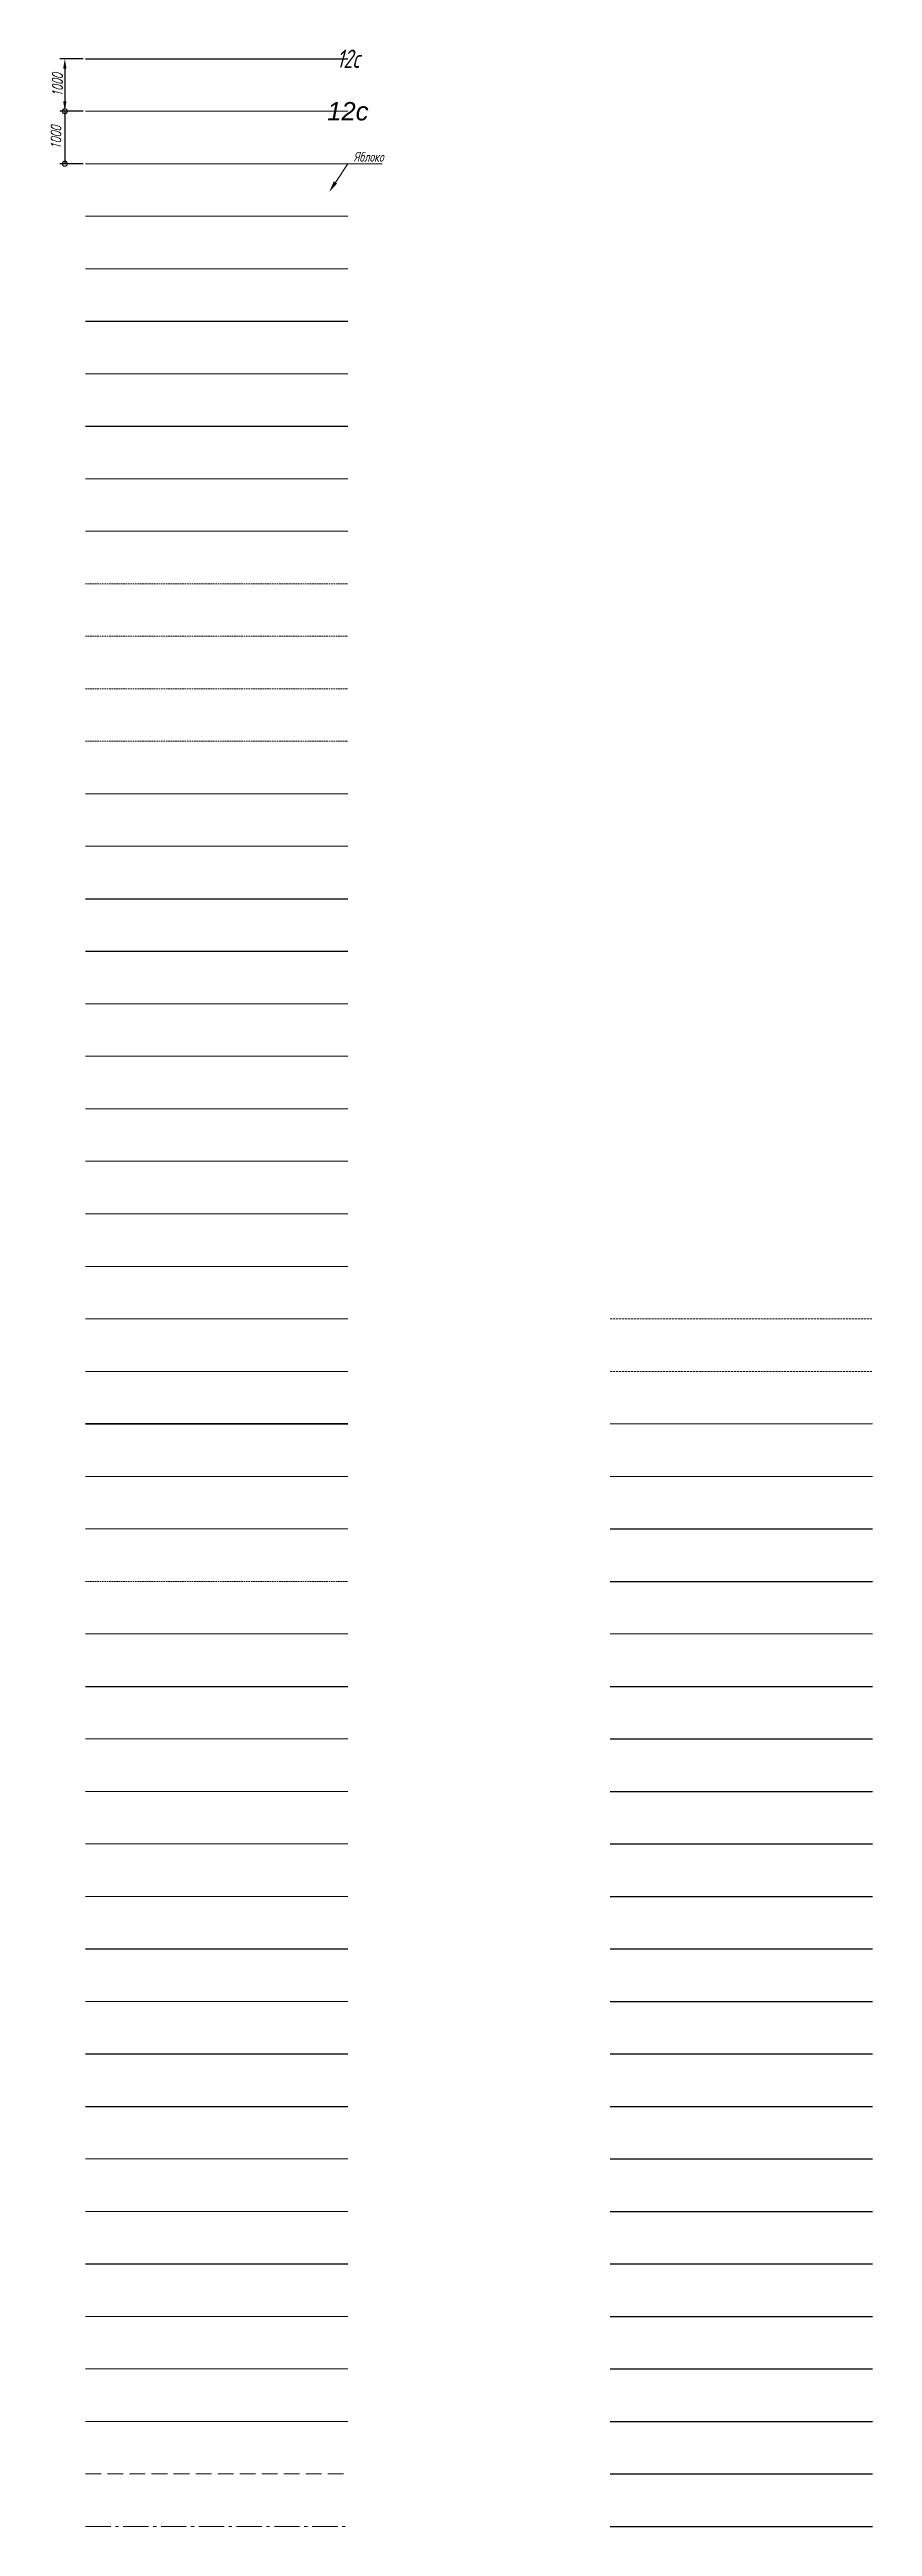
# Model space of a CAD drawing. Header units: millimetres. Extents: x -686 to 15000, y 0 to 47175.
import ezdxf
from ezdxf import colors
from ezdxf.entities.mleader import LeaderData, LeaderLine
from ezdxf.enums import TextEntityAlignment as Align
from ezdxf.math import Vec2, Vec3

# ---------------------------------------------------------------- set-up
doc = ezdxf.new("R2010")
doc.units = ezdxf.units.MM
for name, pattern in [('DASHED', [0.75, 0.5, -0.25]), ('GOST2.303 4', [7, 5, -2, 0]), ('GOST2.303 6', [12, 8, -1.5, 1, -1.5])]:
    doc.linetypes.add(name, pattern=pattern)
for name, color, linetype in [('Адаптер алюминиевый', 3, 'Continuous'), ('Адаптер ПВХ', 174, 'Continuous'), ('Геодезия', 60, 'Continuous'), ('Железо', 204, 'Continuous'), ('Закладные', 251, 'Continuous'), ('Крышки ригельные', 30, 'Continuous'), ('Крышки стоечные', 2, 'Continuous'), ('Крышки стоечные угловые', 52, 'Continuous'), ('Профили', 60, 'Continuous'), ('Рамки', 7, 'Continuous'), ('Ригели', 73, 'Continuous'), ('Стены', 4, 'Continuous'), ('Стойки прямые', 17, 'Continuous'), ('Стойки угловые', 28, 'Continuous'), ('Сухари', 134, 'Continuous'), ('Термомост ригелей', 174, 'Continuous'), ('Термомост стойки прямой', 174, 'Continuous'), ('Термомост стойки угловой', 174, 'Continuous'), ('Уплотнители прижимные', 55, 'Continuous'), ('Уплотнители ригельные', 53, 'Continuous'), ('Уплотнители стоечные', 45, 'Continuous'), ('Уплотнители стоечные угловые', 24, 'Continuous'), ('Черно-белый', 7, 'Continuous')]:
    doc.layers.add(name, color=color, linetype=linetype)
doc.layers.add('Вентиляционные решетки', color=2, linetype='Continuous', lineweight=0, transparency=0.5)
for name, color, linetype, lineweight in [('Витражи', 140, 'Continuous', 9), ('Водосток', 5, 'Continuous', 5), ('Двери', 22, 'Continuous', 0), ('Детали', 40, 'Continuous', 20), ('Кассеты', 20, 'Continuous', 15), ('Керамогранит', 251, 'Continuous', 15), ('Контур КЖ', 4, 'DASHED', 5), ('Контур КМ', 1, 'DASHED', 5), ('Контур стен', 73, 'DASHED', 5), ('Контуры штриховки утеплителя', 150, 'Continuous', 13), ('Крепеж', 1, 'Continuous', 25), ('Ламели', 102, 'Continuous', 0), ('Металл', 102, 'Continuous', 30), ('Молниезащита', 50, 'GOST2.303 8', 30), ('Нащельники', 5, 'Continuous', 9), ('Обозначение ст-т', 5, 'Continuous', 9), ('Обозначения', 14, 'Continuous', 9), ('Обозначения узлов разрезов и сечений', 14, 'Continuous', 9), ('Окна', 195, 'Continuous', 0), ('Оси', 14, 'Continuous', 9), ('Основные', 4, 'Continuous', 35), ('Отметки', 14, 'Continuous', 13), ('Площади', 7, 'Continuous', 9), ('Подсистема', 33, 'DASHED', 0), ('Подсистема алюминиевая', 33, 'DASHED', 0), ('Подсистема оцинкованная', 33, 'DASHED', 0), ('Подшивка', 252, 'Continuous', 9), ('Размеры', 14, 'Continuous', 13), ('Размеры облицовки', 14, 'Continuous', 5), ('Размеры подсистемы', 1, 'Continuous', 5), ('Размеры утеплителя', 30, 'Continuous', 5), ('Стандартные элементы', 40, 'Continuous', 15), ('Существующие конструкции здания', 6, 'Continuous', 30), ('Текст', 2, 'Continuous', 15), ('Тонкая', 110, 'Continuous', 13), ('Штриховка', 44, 'Continuous', 9), ('Штриховка витражей', 85, 'Continuous', 0), ('Штриховка утеплителя', 150, 'Continuous', 0), ('Штриховые', 170, 'GOST2.303 4', 9), ('Штрихпунктрирные и осевые', 14, 'GOST2.303 6', 0)]:
    doc.layers.add(name, color=color, linetype=linetype, lineweight=lineweight)
for name, color, linetype, lineweight, plot in [('Вспомогательные для штриховки', 37, 'Continuous', 0, False), ('Кляммеры', 254, 'DASHED', 0, False), ('Невидимые', 250, 'Continuous', 13, False), ('Невидимые размеры', 250, 'Continuous', 13, False), ('Ограждения', 250, 'Continuous', 13, False)]:
    doc.layers.add(name, color=color, linetype=linetype, lineweight=lineweight, plot=plot)
doc.layers.add('Стеклопакеты', color=1, linetype='Continuous', transparency=0.75)
doc.styles.add('Основной стиль', font='romans.shx', dxfattribs={"width": 0.7, "oblique": 15})
doc.styles.add('Основной стиль (для надписей)', font='ariali.ttf')
doc.linetypes.add('GOST2.303 8', pattern='A,40,[2,GOST 2.303-68.shx,S=1,R=0,X=0,Y=0],-8', length=48)
doc.dimstyles.new('Основной стиль', dxfattribs={"dimscale": 4, "dimtxt": 2.5, "dimasz": 2.5, "dimexe": 1.25, "dimexo": 0.63, "dimtad": 1, "dimdec": 0, "dimtxsty": 'Основной стиль', "dimcen": 2.5, "dimclrd": 256, "dimclre": 256, "dimclrt": 3, "dimadec": 0, "dimazin": 0, "dimtfac": 1, "dimtdec": 0, "dimtmove": 0, "dimatfit": 3, "dimfxl": 1.25, "dimtfill": 1, "dimarcsym": 0})
doc.dimstyles.new('Основной стиль с точками', dxfattribs={"dimscale": 75, "dimtxt": 2.5, "dimasz": 2.5, "dimexe": 1.25, "dimexo": 0.63, "dimgap": 1, "dimtad": 1, "dimdec": 0, "dimtxsty": 'Основной стиль', "dimblk1": 'DOTSMALL', "dimblk2": 'DOTSMALL', "dimsah": 1, "dimcen": 2.5, "dimclrd": 256, "dimclre": 256, "dimclrt": 3, "dimadec": 0, "dimazin": 0, "dimtfac": 1, "dimtdec": 0, "dimtmove": 1, "dimatfit": 3, "dimfxl": 1.25, "dimtfill": 1, "dimarcsym": 0})

# ---------------------------------------------------------------- blocks, each defined once
blk = doc.blocks.new('*D3')
at = {"layer": 'Defpoints', "color": 0, "ltscale": 60, "transparency": 16777216}
for p in [(0, 47000), (-394, 46000), (0, 46000)]:
    blk.add_point(p, dxfattribs=at)
at = {"layer": 'Размеры', "lineweight": -2, "ltscale": 60, "transparency": 16777216}
for p, q in [((-47, 47000), (-488, 47000)), ((-394, 46812), (-394, 46188)), ((-47, 46000), (-488, 46000))]:
    blk.add_line(p, q, dxfattribs=at)
at = {"layer": 'Размеры', "ltscale": 60, "transparency": 16777216}
for points in [[(-426, 46812), (-363, 46812), (-394, 47000)], [(-426, 46188), (-363, 46188), (-394, 46000)]]:
    blk.add_solid(points, dxfattribs=at)
at = {"layer": 'Размеры', "color": 3, "ltscale": 60, "transparency": 16777216, "insert": (-535, 46500), "char_height": 187.5, "attachment_point": 5, "rotation": 90, "style": 'Основной стиль', "bg_fill": 3, "box_fill_scale": 1.1, "bg_fill_color": 256, "bg_fill_true_color": 13158600, "bg_fill_transparency": 0}
blk.add_mtext('1000', dxfattribs=at)
blk = doc.blocks.new('_DotSmall')
at = {"color": 0, "linetype": 'ByBlock', "const_width": 0.5}
blk.add_lwpolyline([(-0.0625, 0, 1), (0.0625, 0, 1)], format="xyb", close=True, dxfattribs=at)
blk = doc.blocks.new('*D7')
at = {"layer": 'Defpoints', "color": 0, "ltscale": 60, "transparency": 16777216}
for p in [(0, 46000), (-394, 45000), (0, 45000)]:
    blk.add_point(p, dxfattribs=at)
at = {"layer": 'Размеры', "lineweight": -2, "ltscale": 60, "transparency": 16777216}
for p, q in [((-47, 46000), (-488, 46000)), ((-394, 46000), (-394, 45000)), ((-47, 45000), (-488, 45000))]:
    blk.add_line(p, q, dxfattribs=at)
at = {"layer": 'Размеры', "lineweight": -2, "ltscale": 60, "transparency": 16777216, "xscale": 187.5, "yscale": 187.5, "zscale": 187.5}
for p, rotation in [((-394, 46000), 90), ((-394, 45000), 270)]:
    blk.add_blockref('_DotSmall', p, dxfattribs=dict(at, rotation=rotation))
at = {"layer": 'Размеры', "color": 3, "ltscale": 60, "transparency": 16777216, "insert": (-563, 45500), "char_height": 187.5, "attachment_point": 5, "rotation": 90, "style": 'Основной стиль', "bg_fill": 3, "box_fill_scale": 1.1, "bg_fill_color": 256, "bg_fill_true_color": 13158600, "bg_fill_transparency": 0}
blk.add_mtext('1000', dxfattribs=at)
blk = doc.blocks.new('Слои и стили для шаблона')
at = {"ltscale": 60}
blk.add_line((0, 47000), (5000, 47000), dxfattribs=at)
at = {"layer": 'Адаптер алюминиевый', "ltscale": 60}
blk.add_line((10000, 19000), (15000, 19000), dxfattribs=at)
at = {"layer": 'Адаптер ПВХ', "ltscale": 60}
blk.add_line((10000, 18000), (15000, 18000), dxfattribs=at)
at = {"layer": 'Вентиляционные решетки'}
blk.add_line((10000, 20000), (15000, 20000), dxfattribs=at)
at = {"layer": 'Витражи', "ltscale": 60}
blk.add_line((0, 45000), (5000, 45000), dxfattribs=at)
at = {"layer": 'Водосток', "ltscale": 60}
blk.add_line((0, 44000), (5000, 44000), dxfattribs=at)
at = {"layer": 'Вспомогательные для штриховки', "ltscale": 60}
blk.add_line((0, 43000), (5000, 43000), dxfattribs=at)
at = {"layer": 'Геодезия', "ltscale": 60}
blk.add_line((0, 42000), (5000, 42000), dxfattribs=at)
at = {"layer": 'Двери', "ltscale": 60}
blk.add_line((0, 41000), (5000, 41000), dxfattribs=at)
at = {"layer": 'Детали', "ltscale": 60}
blk.add_line((10000, 17000), (15000, 17000), dxfattribs=at)
at = {"layer": 'Железо', "ltscale": 60}
blk.add_line((0, 40000), (5000, 40000), dxfattribs=at)
at = {"layer": 'Закладные', "ltscale": 60}
blk.add_line((10000, 16000), (15000, 16000), dxfattribs=at)
at = {"layer": 'Кассеты', "ltscale": 100}
blk.add_line((0, 39000), (5000, 39000), dxfattribs=at)
at = {"layer": 'Керамогранит', "ltscale": 60}
blk.add_line((0, 38000), (5000, 38000), dxfattribs=at)
at = {"layer": 'Кляммеры', "ltscale": 60}
blk.add_line((0, 37000), (5000, 37000), dxfattribs=at)
at = {"layer": 'Контур КЖ', "ltscale": 60}
blk.add_line((0, 36000), (5000, 36000), dxfattribs=at)
at = {"layer": 'Контур КМ', "ltscale": 60}
blk.add_line((0, 35000), (5000, 35000), dxfattribs=at)
at = {"layer": 'Контур стен', "ltscale": 60}
blk.add_line((0, 34000), (5000, 34000), dxfattribs=at)
at = {"layer": 'Контуры штриховки утеплителя', "ltscale": 60}
blk.add_line((0, 33000), (5000, 33000), dxfattribs=at)
at = {"layer": 'Крепеж', "ltscale": 60}
blk.add_line((10000, 15000), (15000, 15000), dxfattribs=at)
at = {"layer": 'Крышки ригельные', "ltscale": 60}
blk.add_line((10000, 14000), (15000, 14000), dxfattribs=at)
at = {"layer": 'Крышки стоечные', "ltscale": 60}
blk.add_line((10000, 13000), (15000, 13000), dxfattribs=at)
at = {"layer": 'Крышки стоечные угловые', "ltscale": 60}
blk.add_line((10000, 12000), (15000, 12000), dxfattribs=at)
at = {"layer": 'Ламели', "ltscale": 60}
blk.add_line((0, 32000), (5000, 32000), dxfattribs=at)
at = {"layer": 'Металл', "ltscale": 60}
blk.add_line((0, 31000), (5000, 31000), dxfattribs=at)
at = {"layer": 'Молниезащита', "ltscale": 15}
blk.add_line((0, 30000), (5000, 30000), dxfattribs=at)
at = {"layer": 'Нащельники', "ltscale": 60}
blk.add_line((0, 29000), (5000, 29000), dxfattribs=at)
at = {"layer": 'Невидимые', "ltscale": 60}
blk.add_line((0, 28000), (5000, 28000), dxfattribs=at)
at = {"layer": 'Невидимые размеры', "ltscale": 60}
blk.add_line((0, 27000), (5000, 27000), dxfattribs=at)
at = {"layer": 'Обозначение ст-т', "ltscale": 60}
blk.add_line((0, 26000), (5000, 26000), dxfattribs=at)
at = {"layer": 'Обозначения', "ltscale": 60}
blk.add_line((0, 25000), (5000, 25000), dxfattribs=at)
at = {"layer": 'Обозначения узлов разрезов и сечений', "ltscale": 60}
blk.add_line((0, 24000), (5000, 24000), dxfattribs=at)
at = {"layer": 'Ограждения', "ltscale": 25}
blk.add_line((10000, 21000), (15000, 21000), dxfattribs=at)
at = {"layer": 'Окна', "ltscale": 60}
blk.add_line((0, 23000), (5000, 23000), dxfattribs=at)
at = {"layer": 'Оси', "ltscale": 60}
blk.add_line((0, 22000), (5000, 22000), dxfattribs=at)
at = {"layer": 'Основные', "ltscale": 60}
blk.add_line((0, 21000), (5000, 21000), dxfattribs=at)
at = {"layer": 'Отметки', "ltscale": 60}
blk.add_line((0, 20000), (5000, 20000), dxfattribs=at)
at = {"layer": 'Площади', "ltscale": 60}
blk.add_line((0, 19000), (5000, 19000), dxfattribs=at)
at = {"layer": 'Подсистема', "ltscale": 60}
blk.add_line((0, 18000), (5000, 18000), dxfattribs=at)
at = {"layer": 'Подсистема алюминиевая', "ltscale": 75}
blk.add_line((10000, 22000), (15000, 22000), dxfattribs=at)
at = {"layer": 'Подсистема оцинкованная', "ltscale": 75}
blk.add_line((10000, 23000), (15000, 23000), dxfattribs=at)
at = {"layer": 'Подшивка', "ltscale": 60}
blk.add_line((0, 17000), (5000, 17000), dxfattribs=at)
at = {"layer": 'Профили', "ltscale": 60}
blk.add_line((0, 16000), (5000, 16000), dxfattribs=at)
at = {"layer": 'Размеры', "ltscale": 60}
blk.add_line((0, 15000), (5000, 15000), dxfattribs=at)
at = {"layer": 'Размеры облицовки', "ltscale": 60}
blk.add_line((0, 14000), (5000, 14000), dxfattribs=at)
at = {"layer": 'Размеры подсистемы', "ltscale": 60}
blk.add_line((0, 13000), (5000, 13000), dxfattribs=at)
at = {"layer": 'Размеры утеплителя', "ltscale": 60}
blk.add_line((0, 12000), (5000, 12000), dxfattribs=at)
at = {"layer": 'Рамки', "ltscale": 60}
blk.add_line((0, 11000), (5000, 11000), dxfattribs=at)
at = {"layer": 'Ригели', "ltscale": 60}
blk.add_line((10000, 11000), (15000, 11000), dxfattribs=at)
at = {"layer": 'Стандартные элементы', "ltscale": 60}
blk.add_line((0, 10000), (5000, 10000), dxfattribs=at)
at = {"layer": 'Стеклопакеты', "ltscale": 60}
blk.add_line((10000, 10000), (15000, 10000), dxfattribs=at)
at = {"layer": 'Стены', "ltscale": 60}
blk.add_line((0, 9000), (5000, 9000), dxfattribs=at)
at = {"layer": 'Стойки прямые', "ltscale": 60}
blk.add_line((10000, 9000), (15000, 9000), dxfattribs=at)
at = {"layer": 'Стойки угловые', "ltscale": 60}
blk.add_line((10000, 8000), (15000, 8000), dxfattribs=at)
at = {"layer": 'Сухари', "ltscale": 60}
blk.add_line((10000, 7000), (15000, 7000), dxfattribs=at)
at = {"layer": 'Существующие конструкции здания', "ltscale": 60}
blk.add_line((0, 8000), (5000, 8000), dxfattribs=at)
at = {"layer": 'Текст', "ltscale": 60}
blk.add_line((0, 7000), (5000, 7000), dxfattribs=at)
at = {"layer": 'Термомост ригелей', "ltscale": 60}
blk.add_line((10000, 6000), (15000, 6000), dxfattribs=at)
at = {"layer": 'Термомост стойки прямой', "ltscale": 60}
blk.add_line((10000, 5000), (15000, 5000), dxfattribs=at)
at = {"layer": 'Термомост стойки угловой', "ltscale": 60}
blk.add_line((10000, 4000), (15000, 4000), dxfattribs=at)
at = {"layer": 'Тонкая', "ltscale": 60}
blk.add_line((0, 6000), (5000, 6000), dxfattribs=at)
at = {"layer": 'Уплотнители прижимные', "ltscale": 60}
blk.add_line((10000, 3000), (15000, 3000), dxfattribs=at)
at = {"layer": 'Уплотнители ригельные', "ltscale": 60}
blk.add_line((10000, 2000), (15000, 2000), dxfattribs=at)
at = {"layer": 'Уплотнители стоечные', "ltscale": 60}
blk.add_line((10000, 1000), (15000, 1000), dxfattribs=at)
at = {"layer": 'Уплотнители стоечные угловые', "ltscale": 60}
blk.add_line((10000, 0), (15000, 0), dxfattribs=at)
at = {"layer": 'Черно-белый', "ltscale": 60}
blk.add_line((0, 5000), (5000, 5000), dxfattribs=at)
at = {"layer": 'Штриховка', "ltscale": 60}
blk.add_line((0, 4000), (5000, 4000), dxfattribs=at)
at = {"layer": 'Штриховка витражей', "ltscale": 60}
blk.add_line((0, 3000), (5000, 3000), dxfattribs=at)
at = {"layer": 'Штриховка утеплителя', "ltscale": 60}
blk.add_line((0, 2000), (5000, 2000), dxfattribs=at)
at = {"layer": 'Штриховые', "ltscale": 60}
blk.add_line((0, 1000), (5000, 1000), dxfattribs=at)
at = {"layer": 'Штрихпунктрирные и осевые', "ltscale": 60}
blk.add_line((0, 0), (5000, 0), dxfattribs=at)
at = {"layer": 'Текст', "linetype": 'Continuous', "ltscale": 100, "style": 'Основной стиль', "oblique": 15, "width": 0.7}
blk.add_text('12с', height=350, dxfattribs=at).set_placement((5000, 47000), align=Align.MIDDLE_CENTER)
at = {"layer": 'Текст', "linetype": 'Continuous', "ltscale": 100, "style": 'Основной стиль (для надписей)'}
blk.add_text('12с', height=350, dxfattribs=at).set_placement((5000, 46000), align=Align.MIDDLE_CENTER)
at = {"layer": 'Размеры', "ltscale": 50}
ml = blk.add_multileader_mtext('Standard', dxfattribs=at)
ml.set_content('Яблоко', color=2, style='Основной стиль')
ml.set_leader_properties(color=256, linetype='ByLayer', lineweight=-1)
ml.build(insert=Vec2(0, 0))
ml.multileader.update_dxf_attribs({"text_left_attachment_type": 5, "text_right_attachment_type": 6, "dogleg_length": 0.36, "arrow_head_size": 225})
ctx = ml.context
ctx.base_point, ctx.char_height, ctx.arrow_head_size, ctx.landing_gap_size, ctx.plane_origin = Vec3(4997.8, 45000), 187.5, 225, 0, Vec3(3154.5, 43554.1)
ctx.left_attachment, ctx.right_attachment, ctx.text_align_type = 5, 6, 2
notes = []
notes.append((ctx, [(0, (1, 1, 0), (4996.8, 45000), (1, 0), 1.08, [(0, [(4641.1, 44455.4)], 0, [])])]))
ctx.mtext.insert, ctx.mtext.width, ctx.mtext.alignment, ctx.mtext.flow_direction = Vec3(5680.4, 45225), 1504.394, 3, 5
for ctx, leaders in notes:
    for number, flags, end, landing, length, lines in leaders:
        leader = LeaderData()
        leader.index, (leader.has_last_leader_line, leader.has_dogleg_vector, leader.attachment_direction) = number, flags
        leader.last_leader_point, leader.dogleg_vector, leader.dogleg_length = Vec3(end), Vec3(landing), length
        for number, points, colour, breaks in lines:
            line = LeaderLine()
            line.index, line.vertices, line.color, line.breaks = number, Vec3.list(points), colors.encode_raw_color(colour), breaks
            leader.lines.append(line)
        ctx.leaders.append(leader)
at = {"layer": 'Размеры', "ltscale": 60}
dim = blk.add_linear_dim(base=(-394.4, 46000), p1=(0, 47000), p2=(0, 46000), angle=90, dimstyle='Основной стиль', override={"dimscale": 75, "dimfxl": 1, "dimarcsym": 1}, dxfattribs=at)
dim.commit()
dim.dimension.update_dxf_attribs({"geometry": '*D3', "text_midpoint": (-535.1, 46500)})
dim = blk.add_linear_dim(base=(-394.4, 45000), p1=(0, 46000), p2=(0, 45000), angle=90, dimstyle='Основной стиль с точками', dxfattribs=at)
dim.commit()
dim.dimension.update_dxf_attribs({"geometry": '*D7', "text_midpoint": (-563.2, 45500)})
at = {"layer": 'Вентиляционные решетки', "ltscale": 60}
blk.add_line((0, 46000), (5000, 46000), dxfattribs=at)

msp = doc.modelspace()

# ---------------------------------------------------------------- block references
at = {"ltscale": 60}
msp.add_blockref('Слои и стили для шаблона', (0, 0), dxfattribs=at)

doc.saveas('drawing.dxf')
